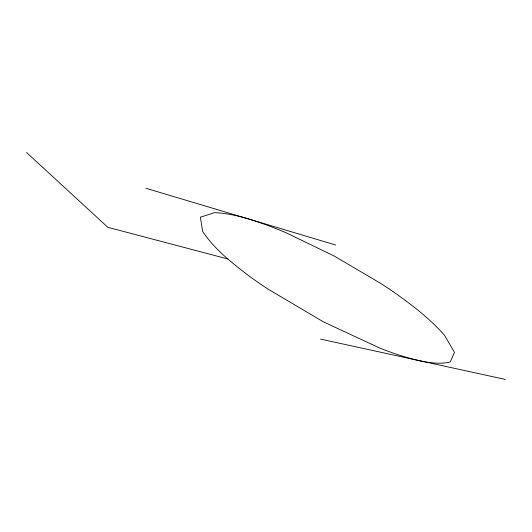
<?xml version="1.0" encoding="UTF-8"?>
<svg xmlns="http://www.w3.org/2000/svg" width="532" height="532" viewBox="0 0 532 532"><rect width="100%" height="100%" fill="white"/><g stroke="black" fill="none" stroke-linecap="round" stroke-linejoin="round"><path stroke-width="0.8" d="M320.583 339.117L505.4 379.449M227.789 258.964A103.215 37.346 29.7 0 1 202.685 231.433L200.365 217.209L214.576 212.627A111.308 43.444 29.9 0 1 247.792 218.738A188.195 78.975 31.2 0 1 286.529 232.963L334.01 255.932L380.28 283.137A188.195 77.945 32.6 0 1 416.037 308.653A111.128 42.221 32.9 0 1 444.493 335.22L454.501 352.377L450.258 361.933A108.654 38.311 32.1 0 1 420.579 360.942A153.568 52.422 31.2 0 1 379.502 347.948L323.37 321.827L267.603 288.863A153.795 52.907 30.3 0 1 227.789 258.964L107.803 227.297L26.6 152.551M145.928 188.255L335.765 245.059"/></g></svg>
